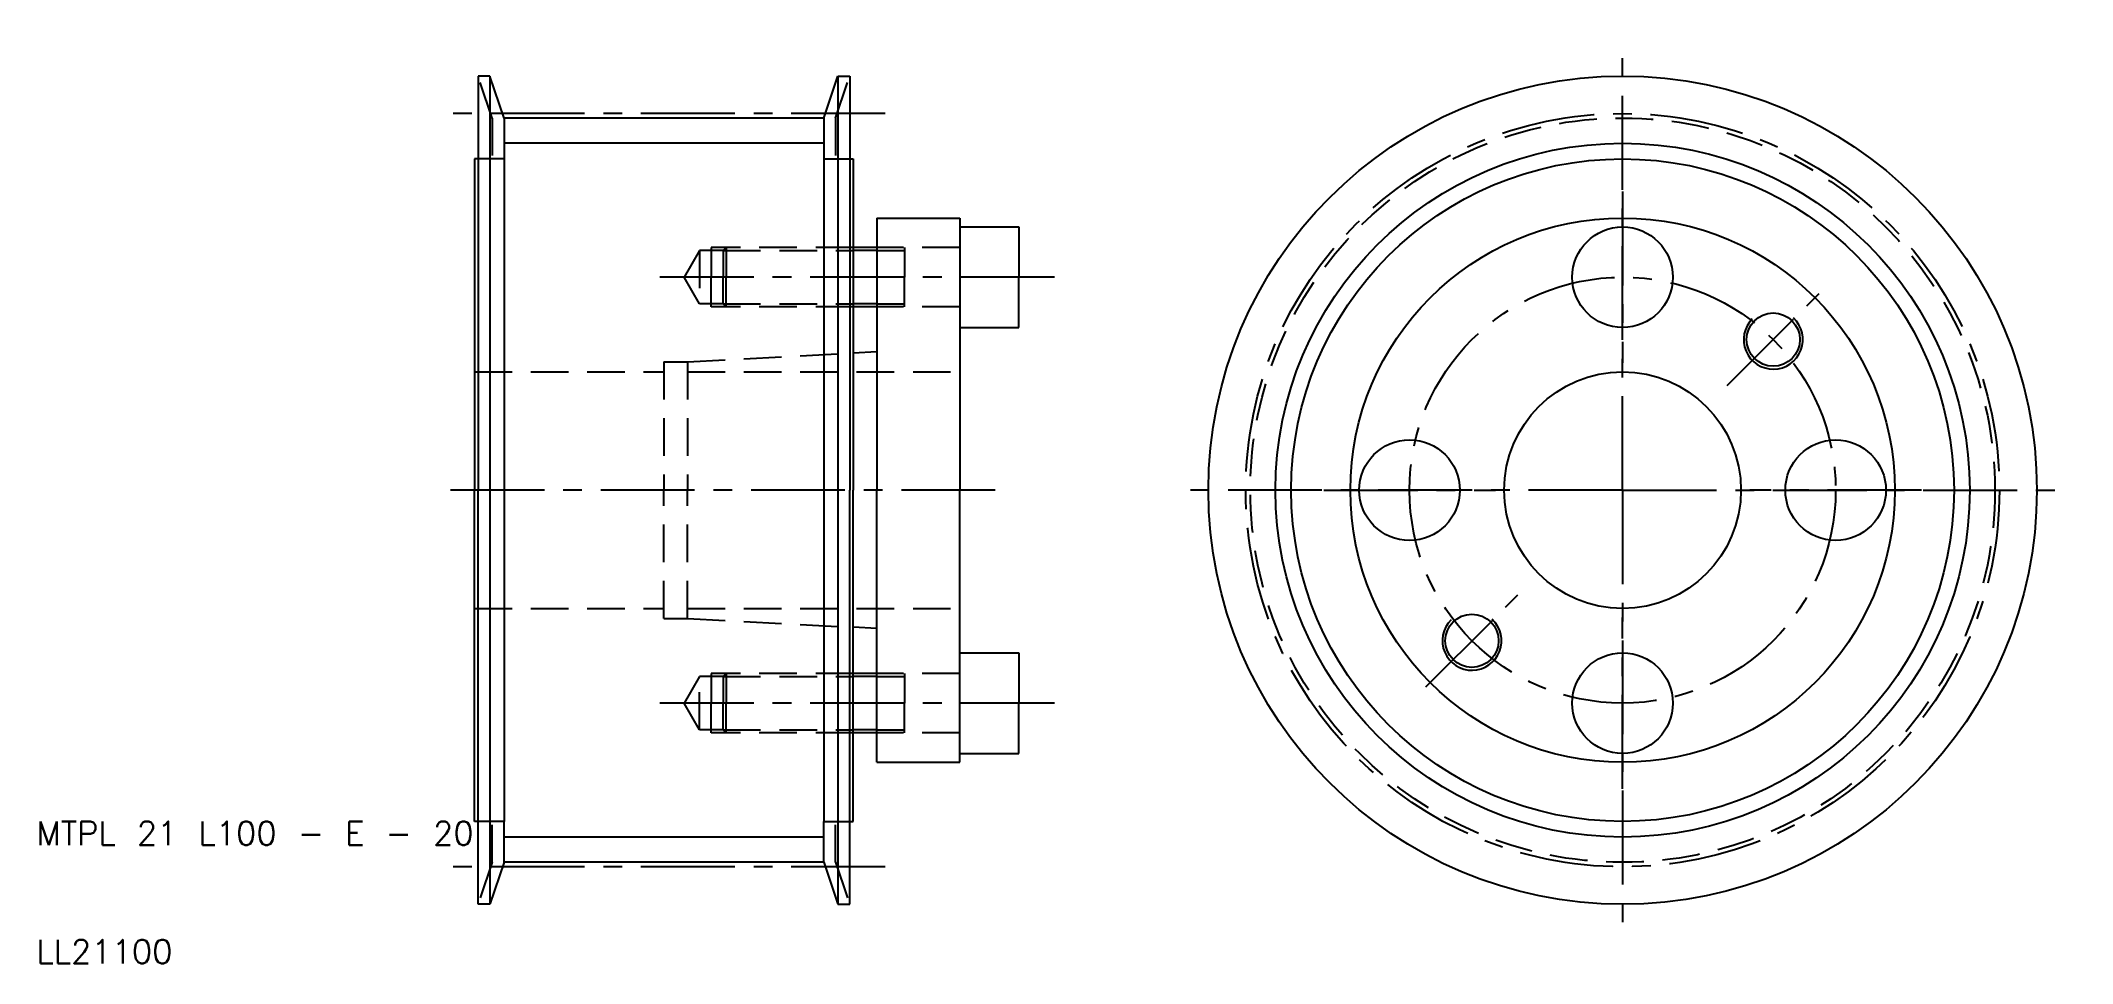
# Model space of a CAD drawing. Extents: x 10 to 182, y 10 to 88.
import ezdxf

# ---------------------------------------------------------------- set-up
doc = ezdxf.new("R2010")
doc.units = 0
doc.header["$LTSCALE"] = 0.25
doc.linetypes.add('CENTER', pattern=[50.8, 31.75, -6.35, 6.35, -6.35])
doc.linetypes.add('DASHED', pattern=[19.05, 12.7, -6.35])
doc.layers.get('0').update_dxf_attribs({"linetype": 'CONTINUOUS'})
doc.layers.add('CENTER', color=1, linetype='CENTER')
doc.styles.get("Standard").update_dxf_attribs({"font": 'txt.shx'})

msp = doc.modelspace()

# ---------------------------------------------------------------- linework, layer by layer
for p, q in [((47.3, 85), (47.3, 78)), ((48.3, 85), (47.3, 85)), ((48.3, 85), (48.3, 15)), ((49.5, 81.455), (48.3, 85)), ((76.5, 81.455), (77.7, 85)), ((77.7, 85), (77.7, 15)), ((77.7, 85), (78.7, 85)), ((78.7, 85), (78.7, 78)), ((49.5, 81.455), (49.5, 78)), ((76.5, 81.455), (49.5, 81.455)), ((76.5, 81.455), (76.5, 78)), ((47, 78), (47, 50)), ((47.3, 78), (47, 78)), ((47.3, 78), (47.3, 50)), ((49.5, 78), (49.5, 22)), ((76.5, 78), (76.5, 22)), ((78.7, 78), (79, 78)), ((78.7, 78), (78.7, 50)), ((79, 78), (79, 70.5)), ((81, 73), (88, 73)), ((81, 73), (81, 70.5)), ((88, 73), (88, 72.25)), ((88, 72.25), (88, 63.75)), ((88, 72.25), (93, 72.25)), ((93, 72.25), (93, 68)), ((79, 70.5), (79, 65.5)), ((81, 70.5), (79, 70.5)), ((81, 70.5), (81, 65.5)), ((93, 63.75), (93, 68)), ((79, 65.5), (79, 61.59375)), ((81, 65.5), (79, 65.5)), ((81, 65.5), (81, 61.7)), ((88, 63.75), (88, 50)), ((88, 63.75), (93, 63.75)), ((81, 61.7), (79, 61.59375)), ((79, 61.59375), (79, 50)), ((81, 61.7), (81, 50)), ((47, 22), (47, 50)), ((47.3, 22), (47.3, 50)), ((78.7, 22), (78.7, 50)), ((79, 38.40625), (79, 50)), ((81, 38.3), (81, 50)), ((88, 36.25), (88, 50)), ((79, 34.5), (79, 38.40625)), ((81, 38.3), (79, 38.40625)), ((81, 34.5), (81, 38.3)), ((88, 27.75), (88, 36.25)), ((88, 36.25), (93, 36.25)), ((93, 36.25), (93, 32)), ((79, 29.5), (79, 34.5)), ((81, 34.5), (79, 34.5)), ((81, 29.5), (81, 34.5)), ((93, 27.75), (93, 32)), ((79, 22), (79, 29.5)), ((81, 29.5), (79, 29.5)), ((81, 27), (81, 29.5)), ((88, 27.75), (93, 27.75)), ((88, 27), (88, 27.75)), ((81, 27), (88, 27)), ((47.3, 22), (47, 22)), ((47.3, 15), (47.3, 22)), ((49.5, 18.545), (49.5, 22)), ((76.5, 18.545), (76.5, 22)), ((78.7, 22), (79, 22)), ((78.7, 15), (78.7, 22)), ((49.5, 18.545), (48.3, 15)), ((76.5, 18.545), (49.5, 18.545)), ((76.5, 18.545), (77.7, 15)), ((48.3, 15), (47.3, 15)), ((77.7, 15), (78.7, 15))]:
    msp.add_line(p, q)
at = {"color": 3, "linetype": 'DASHED'}
for p, q in [((48.5, 81.455), (47.3, 85)), ((77.5, 81.455), (78.7, 85)), ((48.5, 81.455), (48.5, 78)), ((77.5, 81.455), (77.5, 78)), ((49.5, 78), (47.3, 78)), ((76.5, 78), (78.7, 78)), ((68.25, 70.5), (67, 70.5)), ((67, 70.5), (67, 68)), ((68.25, 70.5), (68, 70.25)), ((79, 70.5), (68.25, 70.5)), ((68.25, 70.5), (68.25, 68)), ((88, 70.5), (81, 70.5)), ((83.333333, 70.5), (83.333333, 68)), ((66, 70.25), (64.700962, 68)), ((66, 70.25), (66, 65.75)), ((68, 70.25), (66, 70.25)), ((68, 70.25), (79, 70.25)), ((68, 70.25), (68, 68)), ((81, 70.25), (83.333333, 70.25)), ((66, 65.75), (64.700962, 68)), ((67, 65.5), (67, 68)), ((68, 65.75), (68, 68)), ((68.25, 65.5), (68.25, 68)), ((83.333333, 65.5), (83.333333, 68)), ((68, 65.75), (66, 65.75)), ((68.25, 65.5), (67, 65.5)), ((68, 65.75), (79, 65.75)), ((68.25, 65.5), (68, 65.75)), ((79, 65.5), (68.25, 65.5)), ((81, 65.75), (83.333333, 65.75)), ((88, 65.5), (81, 65.5)), ((63, 60.85), (63, 50)), ((63, 60.85), (65, 60.85)), ((65, 60.85), (79, 61.59375)), ((65, 60.85), (65, 50)), ((47, 60), (63, 60)), ((65, 60), (88, 60)), ((63, 39.15), (63, 50)), ((65, 39.15), (65, 50)), ((47, 40), (63, 40)), ((65, 40), (88, 40)), ((63, 39.15), (65, 39.15)), ((65, 39.15), (79, 38.40625)), ((67, 34.5), (67, 32)), ((68.25, 34.5), (67, 34.5)), ((68.25, 34.5), (68, 34.25)), ((79, 34.5), (68.25, 34.5)), ((68.25, 34.5), (68.25, 32)), ((88, 34.5), (81, 34.5)), ((83.333333, 34.5), (83.333333, 32)), ((66, 34.25), (64.700962, 32)), ((66, 29.75), (66, 34.25)), ((68, 34.25), (66, 34.25)), ((68, 34.25), (79, 34.25)), ((68, 34.25), (68, 32)), ((81, 34.25), (83.333333, 34.25)), ((66, 29.75), (64.700962, 32)), ((67, 29.5), (67, 32)), ((68, 29.75), (68, 32)), ((68.25, 29.5), (68.25, 32)), ((83.333333, 29.5), (83.333333, 32)), ((68, 29.75), (66, 29.75)), ((68.25, 29.5), (67, 29.5)), ((68, 29.75), (79, 29.75)), ((68.25, 29.5), (68, 29.75)), ((79, 29.5), (68.25, 29.5)), ((81, 29.75), (83.333333, 29.75)), ((88, 29.5), (81, 29.5)), ((49.5, 22), (47.3, 22)), ((48.5, 18.545), (48.5, 22)), ((76.5, 22), (78.7, 22)), ((77.5, 18.545), (77.5, 22)), ((48.5, 18.545), (47.3, 15)), ((77.5, 18.545), (78.7, 15))]:
    msp.add_line(p, q, dxfattribs=at)
at = {"color": 3}
for p, q in [((76.5, 79.325), (49.5, 79.325)), ((81, 70.25), (79, 70.25)), ((81, 65.75), (79, 65.75)), ((81, 34.25), (79, 34.25)), ((81, 29.75), (79, 29.75)), ((76.5, 20.675), (49.5, 20.675))]:
    msp.add_line(p, q, dxfattribs=at)
for centre, radius in [((144, 50), 35), ((144, 50), 28), ((144, 50), 23), ((144, 50), 23), ((144, 68), 4.25), ((156.727922, 62.727922), 2.25), ((144, 50), 10), ((126, 50), 4.25), ((162, 50), 4.25), ((131.272078, 37.272078), 2.25), ((144, 32), 4.25)]:
    msp.add_circle(centre, radius)
at = {"color": 3, "linetype": 'DASHED'}
msp.add_circle((144, 50), 31.455, dxfattribs=at)
at = {"color": 3}
msp.add_circle((144, 50), 29.325, dxfattribs=at)
for centre in [(156.727922, 62.727922), (131.272078, 37.272078)]:
    msp.add_arc(centre, 2.5, 135, 47, dxfattribs=at)
at = {"layer": 'CENTER', "color": 1, "linetype": 'CENTER'}
for p, q in [((144, 50), (144, 88)), ((81.7, 81.835), (44.3, 81.835)), ((144, 75.25), (144, 60.75)), ((96, 68), (61.700962, 68)), ((152.838835, 58.838835), (160.617009, 66.617009)), ((91, 50), (44, 50)), ((144, 50), (106, 50)), ((118.75, 50), (133.25, 50)), ((144, 50), (182, 50)), ((144, 50), (144, 12)), ((169.25, 50), (154.75, 50)), ((127.382991, 33.382991), (135.161165, 41.161165)), ((144, 24.75), (144, 39.25)), ((96, 32), (61.700962, 32)), ((81.7, 18.165), (44.3, 18.165))]:
    msp.add_line(p, q, dxfattribs=at)
for radius in [31.835, 18]:
    msp.add_circle((144, 50), radius, dxfattribs=at)

# ---------------------------------------------------------------- texts
for s, p in [('MTPL 21 L100 - E - 20', (10, 20)), ('LL21100', (10, 10))]:
    msp.add_text(s, height=2).set_placement(p)

doc.saveas('drawing.dxf')
